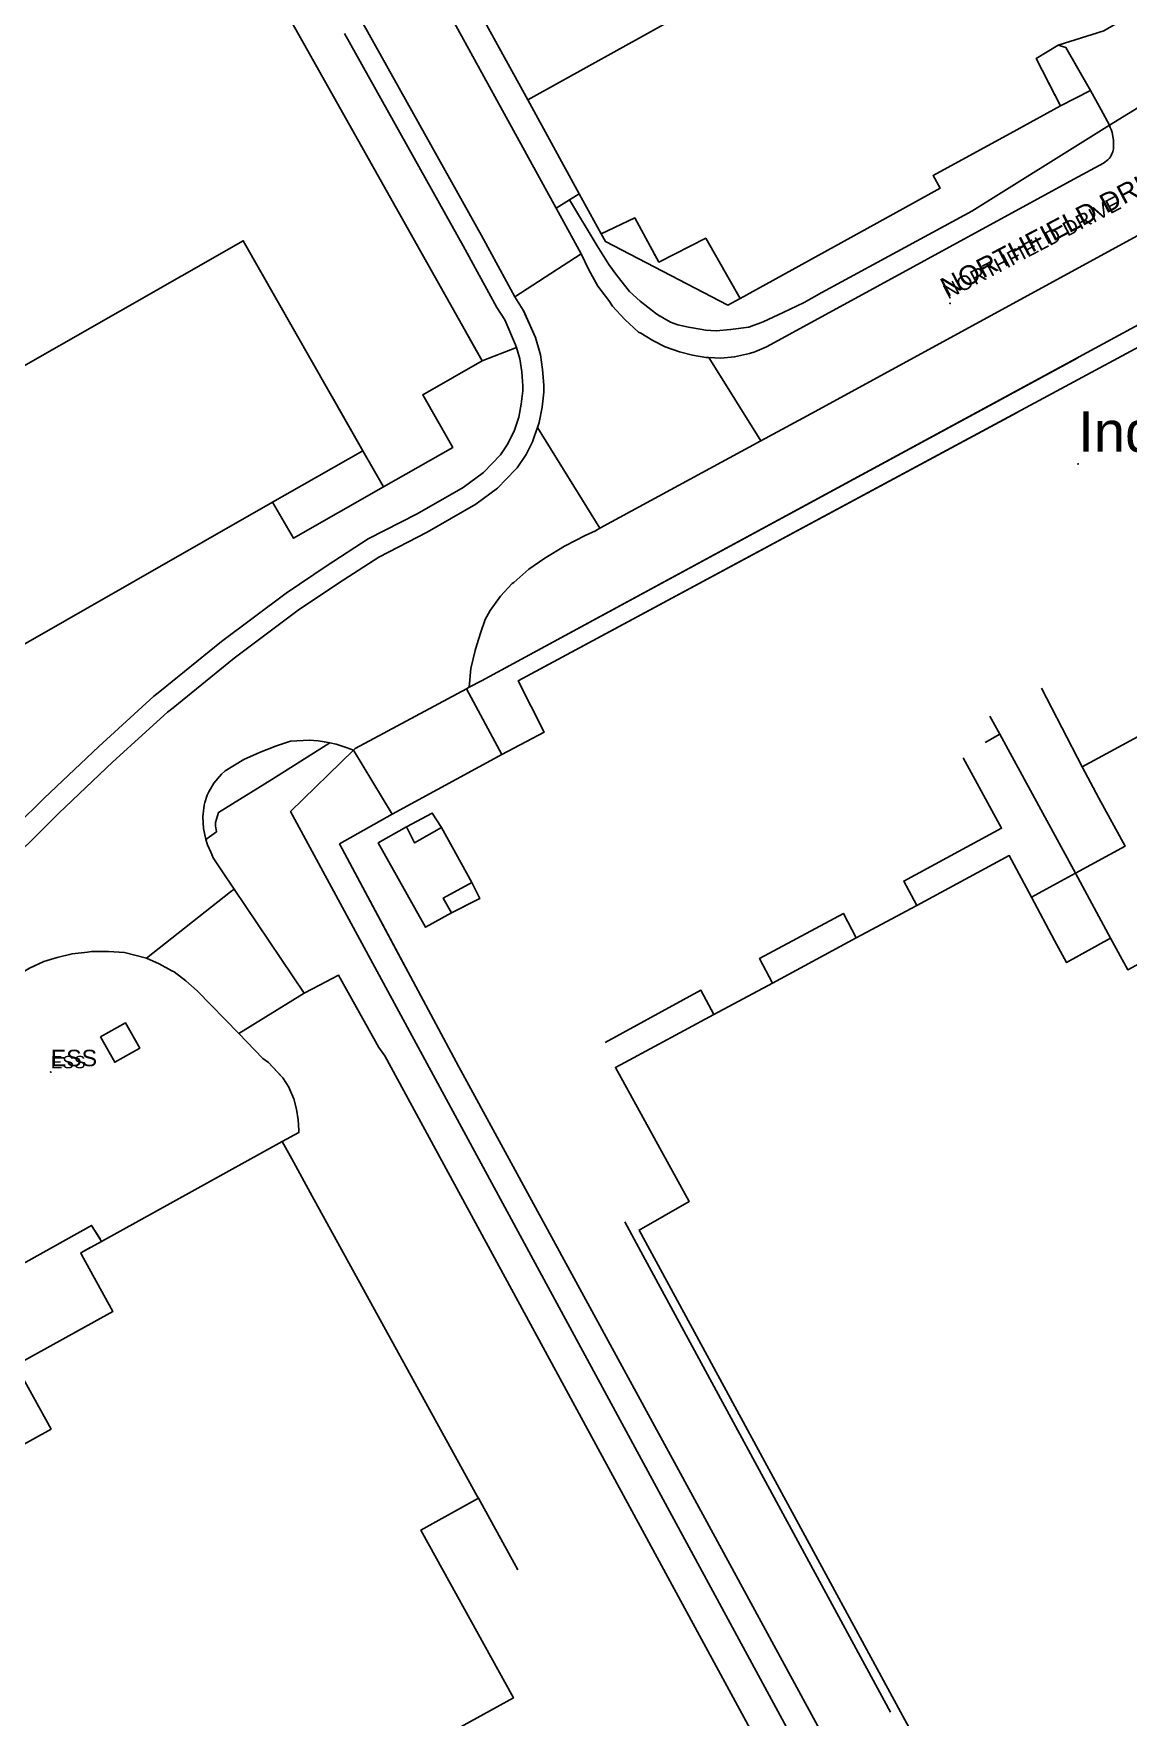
# Model space of a CAD drawing. Header units: millimetres. Extents: x 111502 to 977541, y 8702 to 1044108.
# Drawn here: x 488566.8 to 488666, y 240119.7 to 240272.3 of the extents above; entities that cross this region are included whole.
import ezdxf
from ezdxf.enums import TextEntityAlignment as Align

# ---------------------------------------------------------------- set-up
doc = ezdxf.new("R2010")
doc.units = ezdxf.units.MM
doc.header["$LTSCALE"] = 0.25
doc.linetypes.add('DASHED2', pattern=[9.525, 6.35, -3.175])
doc.layers.add('E HVSS As Laid HV', color=10, linetype='Continuous')
doc.layers.add('X HVSS Site Background', color=8, linetype='Continuous')
doc.styles.add('DE172433-F6F7-4C85-BB91-2B', font='arial.ttf', dxfattribs={"height": 0.2})
doc.styles.add('OS Master Map$1$Standard', font='txt')

# ---------------------------------------------------------------- blocks, each defined once
blk = doc.blocks.new('OS MAP 060722')
at = {"layer": 'X HVSS Site Background', "flags": 128}
for points in [[(-199.03, 1140.04), (-206.33, 1153.34), (-206.33, 1153.34), (-229.53, 1195.99), (-229.53, 1195.99), (-230.13, 1197.09)], [(-196.45, 1130.23), (-206.88, 1149.24), (-206.88, 1149.24), (-219.94, 1173.08)], [(-200.05, 1117.6), (-200.12, 1117.83), (-200.12, 1117.83), (-201.11, 1120.1), (-201.11, 1120.1), (-201.82, 1121.23), (-201.82, 1121.23), (-204.89, 1126.82), (-204.89, 1126.82), (-215.64, 1146.06)], [(-200.18, 1122.19), (-203.23, 1127.74), (-203.23, 1127.74), (-213.98, 1146.99)], [(-76.53, 1164.29), (-84.98, 1159.59), (-84.98, 1159.59), (-100.98, 1150.99), (-100.98, 1150.99), (-138.78, 1130.44), (-138.78, 1130.44), (-172.98, 1111.79), (-172.98, 1111.79), (-177.88, 1109.13)], [(-240.96, 1161.24), (-238.49, 1156.9), (-238.49, 1156.9), (-229.8, 1161.85), (-229.8, 1161.85), (-225.45, 1154.22), (-225.45, 1154.22), (-224.67, 1154.67), (-224.67, 1154.67), (-203.16, 1116.37)], [(-150.93, 1144.99), (-146.79, 1146.29), (-146.79, 1146.29), (-142.38, 1148.86), (-142.38, 1148.86), (-137.72, 1151.55), (-137.72, 1151.55), (-137.22, 1151.8)], [(-199.03, 1140.04), (-185.38, 1147.59)], [(-150.73, 1139.49), (-152.93, 1143.79), (-152.93, 1143.79), (-150.93, 1144.99)], [(-150.93, 1144.99), (-150.23, 1144.79), (-150.23, 1144.79), (-148.01, 1140.88)], [(-146.28, 1137.74), (-133.83, 1145.39)], [(-194.36, 1131.52), (-199.03, 1140.04)], [(-150.73, 1139.49), (-148.01, 1140.88)], [(-148.01, 1140.88), (-147.03, 1139.14), (-147.03, 1139.14), (-146.28, 1137.74)], [(-179.78, 1122.04), (-164.13, 1130.64), (-164.13, 1130.64), (-161.63, 1132.04), (-161.63, 1132.04), (-162.28, 1133.19), (-162.28, 1133.19), (-154.69, 1137.33), (-154.69, 1137.33), (-150.73, 1139.49)], [(-195.25, 1130.97), (-192.72, 1126.82), (-192.72, 1126.82), (-191.67, 1125.11), (-191.67, 1125.11), (-190.93, 1124.08), (-190.93, 1124.08), (-189.81, 1122.67), (-189.81, 1122.67), (-188.84, 1121.79), (-188.84, 1121.79), (-187.44, 1120.7), (-187.44, 1120.7), (-187.23, 1120.55), (-187.23, 1120.55), (-186.07, 1119.88), (-186.07, 1119.88), (-185.43, 1119.66), (-185.43, 1119.66), (-184.44, 1119.43), (-184.44, 1119.43), (-183.21, 1119.21), (-183.21, 1119.21), (-182.91, 1119.17), (-182.91, 1119.17), (-181.93, 1119.1), (-181.93, 1119.1), (-180.63, 1119.22), (-180.63, 1119.22), (-178.98, 1119.44), (-178.98, 1119.44), (-177.69, 1119.93), (-177.69, 1119.93), (-175.87, 1120.77), (-175.87, 1120.77), (-173.96, 1121.66), (-173.96, 1121.66), (-172.37, 1122.59), (-172.37, 1122.59), (-158.76, 1129.96), (-158.76, 1129.96), (-146.28, 1137.74)], [(-146.28, 1137.74), (-146.23, 1137.54), (-146.23, 1137.54), (-146.13, 1137.34), (-146.13, 1137.34), (-146.03, 1137.09), (-146.03, 1137.09), (-145.93, 1136.39), (-145.93, 1136.39), (-145.93, 1135.59), (-145.93, 1135.59), (-145.98, 1135.34), (-145.98, 1135.34), (-146.08, 1135.14), (-146.08, 1135.14), (-146.13, 1134.99), (-146.13, 1134.99), (-146.18, 1134.89), (-146.18, 1134.89), (-146.28, 1134.74), (-146.28, 1134.74), (-146.43, 1134.59), (-146.43, 1134.59), (-146.83, 1134.29), (-146.83, 1134.29), (-149.53, 1132.84), (-149.53, 1132.84), (-176.33, 1118.24), (-176.33, 1118.24), (-177.38, 1117.64), (-177.38, 1117.64), (-178.43, 1117.19), (-178.43, 1117.19), (-178.93, 1117.04), (-178.93, 1117.04), (-180.28, 1116.74), (-180.28, 1116.74), (-181.53, 1116.64), (-181.53, 1116.64), (-182.62, 1116.68)], [(-196.45, 1130.23), (-195.25, 1130.97)], [(-195.25, 1130.97), (-194.36, 1131.52)], [(-192.38, 1127.89), (-194.36, 1131.52)], [(-194.18, 1126.09), (-196.45, 1130.23)], [(-179.78, 1122.04), (-182.88, 1127.49), (-182.88, 1127.49), (-187.13, 1125.34), (-187.13, 1125.34), (-189.33, 1129.34), (-189.33, 1129.34), (-192.38, 1127.89)], [(-179.78, 1122.04), (-180.88, 1121.44), (-180.88, 1121.44), (-191.98, 1127.19), (-191.98, 1127.19), (-192.38, 1127.89)], [(-258, 1108.36), (-224.82, 1127.27), (-224.82, 1127.27), (-213.96, 1108.23)], [(-200.18, 1122.19), (-194.18, 1126.09)], [(-182.62, 1116.68), (-182.88, 1116.69), (-182.88, 1116.69), (-184.08, 1116.89), (-184.08, 1116.89), (-185.28, 1117.19), (-185.28, 1117.19), (-186.58, 1117.64), (-186.58, 1117.64), (-187.68, 1118.24), (-187.68, 1118.24), (-188.78, 1118.89), (-188.78, 1118.89), (-188.98, 1118.99), (-188.98, 1118.99), (-190.23, 1120.14), (-190.23, 1120.14), (-191.33, 1121.34), (-191.33, 1121.34), (-191.68, 1121.84), (-191.68, 1121.84), (-192.68, 1123.14), (-192.68, 1123.14), (-193.48, 1124.64), (-193.48, 1124.64), (-194.18, 1126.09)], [(-198.13, 1110.34), (-197.98, 1110.79), (-197.98, 1110.79), (-197.73, 1112.19), (-197.73, 1112.19), (-197.58, 1113.54), (-197.58, 1113.54), (-197.58, 1114.19), (-197.58, 1114.19), (-197.68, 1115.59), (-197.68, 1115.59), (-197.88, 1116.94), (-197.88, 1116.94), (-197.93, 1117.14), (-197.93, 1117.14), (-198.33, 1118.49), (-198.33, 1118.49), (-199.43, 1120.99), (-199.43, 1120.99), (-200.18, 1122.19)], [(-245.37, 1074.26), (-242.85, 1076.75), (-242.85, 1076.75), (-237.92, 1081.43), (-237.92, 1081.43), (-232.91, 1085.99), (-232.91, 1085.99), (-232.37, 1086.42), (-232.37, 1086.42), (-226.8, 1090.94), (-226.8, 1090.94), (-220.93, 1095.34), (-220.93, 1095.34), (-217.22, 1097.83), (-217.22, 1097.83), (-213.48, 1100.24), (-213.48, 1100.24), (-209.04, 1102.51), (-209.04, 1102.51), (-204.88, 1104.91), (-204.88, 1104.91), (-203.04, 1106.27), (-203.04, 1106.27), (-201.48, 1107.87), (-201.48, 1107.87), (-200.82, 1108.86), (-200.82, 1108.86), (-200.23, 1110.1), (-200.23, 1110.1), (-199.82, 1111.27), (-199.82, 1111.27), (-199.61, 1112.46), (-199.61, 1112.46), (-199.48, 1113.65), (-199.48, 1113.65), (-199.48, 1114.12), (-199.48, 1114.12), (-199.57, 1115.38), (-199.57, 1115.38), (-199.75, 1116.57), (-199.75, 1116.57), (-200.05, 1117.6)], [(-203.16, 1116.37), (-200.05, 1117.6)], [(-203.16, 1116.37), (-208.55, 1113.3), (-208.55, 1113.3), (-205.83, 1108.53), (-205.83, 1108.53), (-212.1, 1104.96)], [(-204.33, 1086.79), (-203.23, 1087.39), (-203.23, 1087.39), (-149.16, 1116.67)], [(-182.62, 1116.68), (-177.88, 1109.13)], [(-201.38, 1080.69), (-197.53, 1082.74), (-197.53, 1082.74), (-199.88, 1087.39), (-199.88, 1087.39), (-154.67, 1111.71)], [(-247.33, 1069.64), (-241.53, 1075.39), (-241.53, 1075.39), (-236.63, 1080.04), (-236.63, 1080.04), (-231.68, 1084.54), (-231.68, 1084.54), (-231.18, 1084.94), (-231.18, 1084.94), (-225.63, 1089.44), (-225.63, 1089.44), (-219.83, 1093.79), (-219.83, 1093.79), (-216.18, 1096.24), (-216.18, 1096.24), (-212.53, 1098.59), (-212.53, 1098.59), (-208.13, 1100.84), (-208.13, 1100.84), (-203.73, 1103.39), (-203.73, 1103.39), (-201.78, 1104.84), (-201.78, 1104.84), (-200.13, 1106.54), (-200.13, 1106.54), (-199.98, 1106.69), (-199.98, 1106.69), (-199.18, 1107.89), (-199.18, 1107.89), (-198.58, 1109.04), (-198.58, 1109.04), (-198.43, 1109.49), (-198.43, 1109.49), (-198.13, 1110.34)], [(-198.13, 1110.34), (-192.48, 1101.21)], [(-213.96, 1108.23), (-222.16, 1103.56)], [(-213.96, 1108.23), (-212.1, 1104.96)], [(-177.88, 1109.13), (-192.48, 1101.21)], [(-212.1, 1104.96), (-220.25, 1100.31), (-220.25, 1100.31), (-222.16, 1103.56)], [(-222.16, 1103.56), (-247.14, 1089.31), (-247.14, 1089.31), (-247.46, 1089.85)], [(-192.48, 1101.21), (-192.88, 1100.99), (-192.88, 1100.99), (-193.83, 1100.54), (-193.83, 1100.54), (-195.68, 1099.59), (-195.68, 1099.59), (-197.48, 1098.49), (-197.48, 1098.49), (-198.93, 1097.49), (-198.93, 1097.49), (-200.28, 1096.29), (-200.28, 1096.29), (-200.43, 1096.19), (-200.43, 1096.19), (-201.48, 1095.04), (-201.48, 1095.04), (-202.43, 1093.74), (-202.43, 1093.74), (-202.88, 1092.94), (-202.88, 1092.94), (-203.28, 1091.79), (-203.28, 1091.79), (-203.63, 1090.64), (-203.63, 1090.64), (-203.78, 1090.14), (-203.78, 1090.14), (-204.18, 1088.49), (-204.18, 1088.49), (-204.33, 1086.79)], [(-214.83, 1081.09), (-214.68, 1081.24), (-214.68, 1081.24), (-204.58, 1086.64)], [(-204.58, 1086.64), (-204.33, 1086.79)], [(-204.58, 1086.64), (-201.38, 1080.69)], [(-228.2, 1072.99), (-228.41, 1073.99), (-228.41, 1073.99), (-228.47, 1075.05), (-228.47, 1075.05), (-228.46, 1075.33), (-228.46, 1075.33), (-228.37, 1076.1), (-228.37, 1076.1), (-228.31, 1076.36), (-228.31, 1076.36), (-228.09, 1077.01), (-228.09, 1077.01), (-227.95, 1077.31), (-227.95, 1077.31), (-227.48, 1078.09), (-227.48, 1078.09), (-226.8, 1078.92), (-226.8, 1078.92), (-226.45, 1079.23), (-226.45, 1079.23), (-224.76, 1080.26), (-224.76, 1080.26), (-223.35, 1080.89), (-223.35, 1080.89), (-221.79, 1081.48), (-221.79, 1081.48), (-220.54, 1081.9), (-220.54, 1081.9), (-218.82, 1082.01), (-218.82, 1082.01), (-218.03, 1081.94), (-218.03, 1081.94), (-217.45, 1081.84), (-217.45, 1081.84), (-216.97, 1081.76)], [(-216.97, 1081.76), (-222.22, 1078.45), (-222.22, 1078.45), (-227.06, 1075.44), (-227.06, 1075.44), (-227.32, 1074.55), (-227.32, 1074.55), (-227.32, 1074.25), (-227.32, 1074.25), (-227.25, 1073.7), (-227.25, 1073.7), (-227.88, 1073.23), (-227.88, 1073.23), (-228.2, 1072.99)], [(-212.09, 1059.97), (-220.53, 1075.54), (-220.53, 1075.54), (-214.83, 1081.09)], [(-216.97, 1081.76), (-216.38, 1081.64), (-216.38, 1081.64), (-215.48, 1081.34), (-215.48, 1081.34), (-214.83, 1081.09)], [(-211.33, 1075.29), (-214.83, 1081.09)], [(-201.38, 1080.69), (-211.33, 1075.29)], [(-210.23, 1061.65), (-216.08, 1072.59), (-216.08, 1072.59), (-211.33, 1075.29)], [(-206.83, 1074.09), (-207.68, 1075.39), (-207.68, 1075.39), (-210.03, 1074.14)], [(-225.65, 1068.5), (-226.82, 1070.26), (-226.82, 1070.26), (-227.53, 1071.34), (-227.53, 1071.34), (-227.73, 1071.8), (-227.73, 1071.8), (-228.05, 1072.52), (-228.05, 1072.52), (-228.2, 1072.99)], [(-205.93, 1066.34), (-208.28, 1065.04), (-208.28, 1065.04), (-212.58, 1072.69), (-212.58, 1072.69), (-210.03, 1074.14)], [(-206.83, 1074.09), (-209.28, 1072.69), (-209.28, 1072.69), (-210.03, 1074.14)], [(-204.08, 1069.09), (-206.83, 1074.09)], [(-233.58, 1062.24), (-225.98, 1068.24), (-225.98, 1068.24), (-225.65, 1068.5)], [(-219.3, 1059.06), (-225.65, 1068.5)], [(-205.93, 1066.34), (-206.68, 1067.69), (-206.68, 1067.69), (-204.08, 1069.09)], [(-203.44, 1067.77), (-204.08, 1069.09)], [(-205.93, 1066.34), (-203.84, 1067.41)], [(-233.58, 1062.24), (-235.58, 1062.74), (-235.58, 1062.74), (-237.03, 1062.84), (-237.03, 1062.84), (-238.58, 1062.84), (-238.58, 1062.84), (-238.93, 1062.79), (-238.93, 1062.79), (-240.33, 1062.64), (-240.33, 1062.64), (-241.68, 1062.29), (-241.68, 1062.29), (-242.88, 1061.94), (-242.88, 1061.94), (-244.18, 1061.34)], [(-225.23, 1055.42), (-228.98, 1059.29), (-228.98, 1059.29), (-230.03, 1060.19), (-230.03, 1060.19), (-231.08, 1060.99), (-231.08, 1060.99), (-231.28, 1061.09), (-231.28, 1061.09), (-232.43, 1061.74), (-232.43, 1061.74), (-233.58, 1062.24)], [(-214.54, 1057.76), (-216.17, 1060.69), (-216.17, 1060.69), (-217.91, 1059.78), (-217.91, 1059.78), (-219.3, 1059.06)], [(-219.3, 1059.06), (-225.23, 1055.42)], [(-237.75, 1055.1), (-235.5, 1056.38), (-235.5, 1056.38), (-234.2, 1054.09), (-234.2, 1054.09), (-236.46, 1052.81), (-236.46, 1052.81), (-237.75, 1055.1)], [(-221.4, 1051.58), (-222.53, 1052.79), (-222.53, 1052.79), (-223.03, 1053.14), (-223.03, 1053.14), (-225.23, 1055.42)], [(-263.63, 1025.75), (-254.15, 1031.19), (-254.15, 1031.19), (-253.31, 1029.79), (-253.31, 1029.79), (-238.57, 1038.01), (-238.57, 1038.01), (-237.8, 1036.8)], [(-239.44, 1035.33), (-239.55, 1035.53), (-239.55, 1035.53), (-238.68, 1036.01)]]:
    blk.add_lwpolyline(points, dxfattribs=at)
at = {"layer": 'X HVSS Site Background'}
for points in [[(-76.53, 1164.29), (-84.98, 1159.59), (-100.98, 1150.99), (-138.78, 1130.44), (-172.98, 1111.79), (-177.88, 1109.13)], [(-146.28, 1137.74), (-133.83, 1145.39)], [(-149.51, 1143.52), (-148.01, 1140.88)], [(-150.73, 1139.49), (-152.17, 1142.32)], [(-150.73, 1139.49), (-148.01, 1140.88)], [(-148.01, 1140.88), (-147.03, 1139.14), (-146.28, 1137.74)], [(-179.78, 1122.04), (-164.13, 1130.64), (-161.63, 1132.04), (-162.28, 1133.19), (-154.69, 1137.33), (-150.73, 1139.49)], [(-191.31, 1124.61), (-190.93, 1124.08), (-189.81, 1122.67), (-188.84, 1121.79), (-187.44, 1120.7), (-187.23, 1120.55), (-186.07, 1119.88), (-185.43, 1119.66), (-184.44, 1119.43), (-183.21, 1119.21), (-182.91, 1119.17), (-181.93, 1119.1), (-180.63, 1119.22), (-178.98, 1119.44), (-177.69, 1119.93), (-175.87, 1120.77), (-173.96, 1121.66), (-172.37, 1122.59), (-158.76, 1129.96), (-146.28, 1137.74)], [(-146.28, 1137.74), (-146.23, 1137.54), (-146.13, 1137.34), (-146.03, 1137.09), (-145.93, 1136.39), (-145.93, 1135.59), (-145.98, 1135.34), (-146.08, 1135.14), (-146.13, 1134.99), (-146.18, 1134.89), (-146.28, 1134.74), (-146.43, 1134.59), (-146.83, 1134.29), (-149.53, 1132.84), (-176.33, 1118.24), (-177.38, 1117.64), (-178.43, 1117.19), (-178.93, 1117.04), (-180.28, 1116.74), (-181.53, 1116.64), (-182.62, 1116.68)], [(-204.33, 1086.79), (-203.23, 1087.39), (-113.13, 1136.19)], [(-201.38, 1080.69), (-197.53, 1082.74), (-199.88, 1087.39), (-112.23, 1134.54)], [(-179.78, 1122.04), (-182.88, 1127.49), (-187.13, 1125.34), (-187.64, 1126.27)], [(-179.78, 1122.04), (-180.88, 1121.44), (-189.01, 1125.65)], [(-182.62, 1116.68), (-182.88, 1116.69), (-184.08, 1116.89), (-185.28, 1117.19), (-186.58, 1117.64), (-187.68, 1118.24), (-188.78, 1118.89), (-188.98, 1118.99), (-190.23, 1120.14), (-191.33, 1121.34), (-191.68, 1121.84), (-192.68, 1123.14), (-193.04, 1123.83)], [(-200.05, 1117.6), (-200.12, 1117.83), (-201.11, 1120.1), (-201.15, 1120.16)], [(-198.13, 1110.34), (-197.98, 1110.79), (-197.73, 1112.19), (-197.58, 1113.54), (-197.58, 1114.19), (-197.68, 1115.59), (-197.88, 1116.94), (-197.93, 1117.14), (-198.33, 1118.49), (-199.41, 1120.95)], [(-204.45, 1118.67), (-203.16, 1116.37)], [(-245.37, 1074.26), (-242.85, 1076.75), (-237.92, 1081.43), (-232.91, 1085.99), (-232.37, 1086.42), (-226.8, 1090.94), (-220.93, 1095.34), (-217.22, 1097.83), (-213.48, 1100.24), (-209.04, 1102.51), (-204.88, 1104.91), (-203.04, 1106.27), (-201.48, 1107.87), (-200.82, 1108.86), (-200.23, 1110.1), (-199.82, 1111.27), (-199.61, 1112.46), (-199.48, 1113.65), (-199.48, 1114.12), (-199.57, 1115.38), (-199.75, 1116.57), (-200.05, 1117.6)], [(-203.16, 1116.37), (-200.05, 1117.6)], [(-203.16, 1116.37), (-208.55, 1113.3), (-205.83, 1108.53), (-212.1, 1104.96)], [(-182.62, 1116.68), (-177.88, 1109.13)], [(-216.74, 1113.11), (-213.96, 1108.23)], [(-247.33, 1069.64), (-241.53, 1075.39), (-236.63, 1080.04), (-231.68, 1084.54), (-231.18, 1084.94), (-225.63, 1089.44), (-219.83, 1093.79), (-216.18, 1096.24), (-212.53, 1098.59), (-208.13, 1100.84), (-203.73, 1103.39), (-201.78, 1104.84), (-200.13, 1106.54), (-199.98, 1106.69), (-199.18, 1107.89), (-198.58, 1109.04), (-198.43, 1109.49), (-198.13, 1110.34)], [(-198.13, 1110.34), (-192.48, 1101.21)], [(-213.96, 1108.23), (-222.16, 1103.56)], [(-213.96, 1108.23), (-212.1, 1104.96)], [(-177.88, 1109.13), (-192.48, 1101.21)], [(-212.1, 1104.96), (-220.25, 1100.31), (-222.16, 1103.56)], [(-222.16, 1103.56), (-247.14, 1089.31), (-247.46, 1089.85)], [(-192.48, 1101.21), (-192.88, 1100.99), (-193.83, 1100.54), (-195.68, 1099.59), (-197.48, 1098.49), (-198.93, 1097.49), (-200.28, 1096.29), (-200.43, 1096.19), (-201.48, 1095.04), (-202.43, 1093.74), (-202.88, 1092.94), (-203.28, 1091.79), (-203.63, 1090.64), (-203.78, 1090.14), (-204.18, 1088.49), (-204.33, 1086.79)], [(-214.83, 1081.09), (-214.68, 1081.24), (-204.58, 1086.64)], [(-204.58, 1086.64), (-204.33, 1086.79)], [(-204.58, 1086.64), (-201.38, 1080.69)], [(-148.77, 1079.58), (-152.46, 1086.7)], [(-157.13, 1084.19), (-156.22, 1082.53)], [(-148.77, 1079.58), (-139.74, 1084.47)], [(-228.2, 1072.99), (-228.41, 1073.99), (-228.47, 1075.05), (-228.46, 1075.33), (-228.37, 1076.1), (-228.31, 1076.36), (-228.09, 1077.01), (-227.95, 1077.31), (-227.48, 1078.09), (-226.8, 1078.92), (-226.45, 1079.23), (-224.76, 1080.26), (-223.35, 1080.89), (-221.79, 1081.48), (-220.54, 1081.9), (-218.82, 1082.01), (-218.03, 1081.94), (-217.45, 1081.84), (-216.97, 1081.76)], [(-157.56, 1081.78), (-156.22, 1082.53)], [(-156.22, 1082.53), (-149.38, 1069.94)], [(-216.97, 1081.76), (-222.22, 1078.45), (-227.06, 1075.44), (-227.32, 1074.55), (-227.32, 1074.25), (-227.25, 1073.7), (-227.88, 1073.23), (-228.2, 1072.99)], [(-91.18, 837.89), (-111.28, 873.69), (-135.43, 918.44), (-159.06, 962.07), (-220.53, 1075.54), (-214.83, 1081.09)], [(-216.97, 1081.76), (-216.38, 1081.64), (-215.48, 1081.34), (-214.83, 1081.09)], [(-211.33, 1075.29), (-214.83, 1081.09)], [(-201.38, 1080.69), (-211.33, 1075.29)], [(-163.76, 1067.03), (-164.94, 1069.23), (-156.07, 1074.01), (-159.56, 1080.39)], [(-147.24, 1076.75), (-148.77, 1079.58)], [(-148.77, 1079.58), (-147.24, 1076.75)], [(-149.38, 1069.94), (-144.87, 1072.39), (-147.24, 1076.75)], [(-130.63, 915.49), (-137.78, 928.29), (-139.03, 930.64), (-182.98, 1011.49), (-205.28, 1052.39), (-216.08, 1072.59), (-211.33, 1075.29)], [(-206.83, 1074.09), (-207.68, 1075.39), (-210.03, 1074.14)], [(-225.65, 1068.5), (-226.82, 1070.26), (-227.53, 1071.34), (-227.73, 1071.8), (-228.05, 1072.52), (-228.2, 1072.99)], [(-205.93, 1066.34), (-208.28, 1065.04), (-212.58, 1072.69), (-210.03, 1074.14)], [(-206.83, 1074.09), (-209.28, 1072.69), (-210.03, 1074.14)], [(-204.08, 1069.09), (-206.83, 1074.09)], [(-153.37, 1067.78), (-155.38, 1071.54), (-163.76, 1067.03)], [(-149.38, 1069.94), (-153.37, 1067.78)], [(-149.38, 1069.94), (-146.18, 1064.04)], [(-233.58, 1062.24), (-225.98, 1068.24), (-225.65, 1068.5)], [(-219.3, 1059.06), (-225.65, 1068.5)], [(-205.93, 1066.34), (-206.68, 1067.69), (-204.08, 1069.09)], [(-205.93, 1066.34), (-203.38, 1067.64), (-204.08, 1069.09)], [(-129.63, 1069.34), (-144.63, 1061.19), (-146.18, 1064.04)], [(-163.76, 1067.03), (-169.26, 1064.07)], [(-146.18, 1064.04), (-150.18, 1061.84), (-151.26, 1063.85), (-153.37, 1067.78)], [(-176.85, 1059.99), (-178.02, 1062.2), (-170.41, 1066.29), (-169.26, 1064.07)], [(-169.26, 1064.07), (-176.85, 1059.99)], [(-233.58, 1062.24), (-235.58, 1062.74), (-237.03, 1062.84), (-238.58, 1062.84), (-238.93, 1062.79), (-240.33, 1062.64), (-241.68, 1062.29), (-242.88, 1061.94), (-244.18, 1061.34), (-245.33, 1060.64), (-245.73, 1060.34), (-246.83, 1059.54), (-247.78, 1058.54), (-248.18, 1058.09), (-254.93, 1051.84), (-260.23, 1046.14), (-265.28, 1040.64), (-271.73, 1033.94), (-279.58, 1026.99), (-285.23, 1022.44)], [(-225.23, 1055.42), (-228.98, 1059.29), (-230.03, 1060.19), (-231.08, 1060.99), (-231.28, 1061.09), (-232.43, 1061.74), (-233.58, 1062.24)], [(-147.45, 934.57), (-161.64, 960.66), (-211.98, 1053.39), (-212.53, 1054.14), (-216.17, 1060.69), (-217.91, 1059.78), (-219.3, 1059.06)], [(-192.02, 1054.61), (-183.33, 1059.34), (-182.15, 1057.14)], [(-176.85, 1059.99), (-182.15, 1057.14)], [(-219.3, 1059.06), (-225.23, 1055.42)], [(-237.75, 1055.1), (-235.5, 1056.38), (-234.2, 1054.09), (-236.46, 1052.81), (-237.75, 1055.1)], [(-182.15, 1057.14), (-190.23, 1052.79), (-191.08, 1052.34), (-184.38, 1040.19), (-188.93, 1037.59), (-136.13, 940.29), (-92.13, 964.34), (-71.08, 975.74)], [(-221.28, 1045.61), (-219.79, 1046.43), (-219.78, 1046.64), (-219.83, 1047.59), (-219.98, 1048.54), (-220.23, 1049.49), (-220.63, 1050.39), (-220.68, 1050.54), (-221.23, 1051.39), (-222.53, 1052.79), (-223.03, 1053.14), (-225.23, 1055.42)], [(-237.66, 1036.57), (-221.28, 1045.61)], [(-221.28, 1045.61), (-220.42, 1044.05), (-218.38, 1040.35), (-203.6, 1013.49), (-203.49, 1013.28)], [(-290.45, 1010.08), (-290.1, 1009.05), (-289.6, 1007.89), (-289.01, 1007.29), (-288.34, 1006.74), (-287.56, 1006.5), (-286.71, 1006.5), (-285.93, 1006.62), (-285.22, 1007), (-288.19, 1012.58), (-283.58, 1015.04), (-263.83, 1025.64), (-254.15, 1031.19), (-253.31, 1029.79), (-238.57, 1038.01), (-237.66, 1036.57)], [(-166.13, 993.89), (-189.18, 1036.39), (-190.21, 1038.34)], [(-216.51, 986.27), (-222.18, 983.14), (-224.08, 986.58), (-230.73, 982.91), (-228.84, 979.49), (-256, 964.5), (-276.65, 1001.94), (-249.34, 1017), (-248.77, 1015.95), (-242.24, 1019.55), (-245.44, 1025.36), (-236.63, 1030.22), (-239.44, 1035.32), (-239.55, 1035.53), (-237.66, 1036.57)], [(-203.49, 1013.28), (-208.71, 1010.4), (-200.33, 995.2), (-216.51, 986.27)], [(-203.49, 1013.28), (-199.93, 1006.81)]]:
    blk.add_lwpolyline(points, dxfattribs=at)
for p in [(-160.73, 1121.59), (-149.13, 1107.04), (-242.26, 1051.92)]:
    blk.add_point(p, dxfattribs=at)
at = {"layer": 'X HVSS Site Background', "style": 'DE172433-F6F7-4C85-BB91-2B'}
blk.add_text('NORTHFIELD DRIVE', height=1.3125, rotation=27.7, dxfattribs=at).set_placement((-160.73, 1121.59), align=Align.BOTTOM_LEFT)
for s, height, p in [('Industrial', 3.656, (-149.13, 1107.04)), ('ESS', 1.125, (-242.26, 1051.92))]:
    blk.add_text(s, height=height, dxfattribs=at).set_placement(p, align=Align.BOTTOM_LEFT)
at = {"layer": 'X HVSS Site Background', "insert": (-161, 1122.11), "char_height": 1.75, "attachment_point": 7, "rotation": 27.7, "style": 'OS Master Map$1$Standard'}
blk.add_mtext('{\\farial|b0|i0|c0|p34;NORTHFIELD DRIVE}', dxfattribs=at)
at = {"layer": 'X HVSS Site Background', "insert": (-242.26, 1052.42), "char_height": 1.5, "attachment_point": 7, "style": 'OS Master Map$1$Standard'}
blk.add_mtext('{\\farial|b0|i0|c0|p34;ESS}', dxfattribs=at)

msp = doc.modelspace()

# ---------------------------------------------------------------- linework, layer by layer
at = {"lineweight": 0}
msp.add_circle((488727.82, 239008.33), 11388.42, dxfattribs=at)
at = {"layer": 'X HVSS Site Background', "lineweight": 0}
for p in [(488649.85, 240247.9), (488661.45, 240233.35), (488568.32, 240178.23)]:
    msp.add_point(p, dxfattribs=at)

# ---------------------------------------------------------------- block references
at = {"layer": 'E HVSS As Laid HV', "linetype": 'DASHED2', "lineweight": 0}
msp.add_blockref('OS MAP 060722', (488810.58, 239126.31), dxfattribs=at)

# ---------------------------------------------------------------- texts
at = {"layer": 'X HVSS Site Background', "lineweight": 0, "style": 'DE172433-F6F7-4C85-BB91-2B'}
msp.add_text('NORTHFIELD DRIVE', height=1.3125, rotation=27.7, dxfattribs=at).set_placement((488649.85, 240247.9), align=Align.BOTTOM_LEFT)
for s, height, p in [('Industrial', 3.656, (488661.45, 240233.35)), ('ESS', 1.125, (488568.32, 240178.23))]:
    msp.add_text(s, height=height, dxfattribs=at).set_placement(p, align=Align.BOTTOM_LEFT)

doc.saveas('drawing.dxf')
